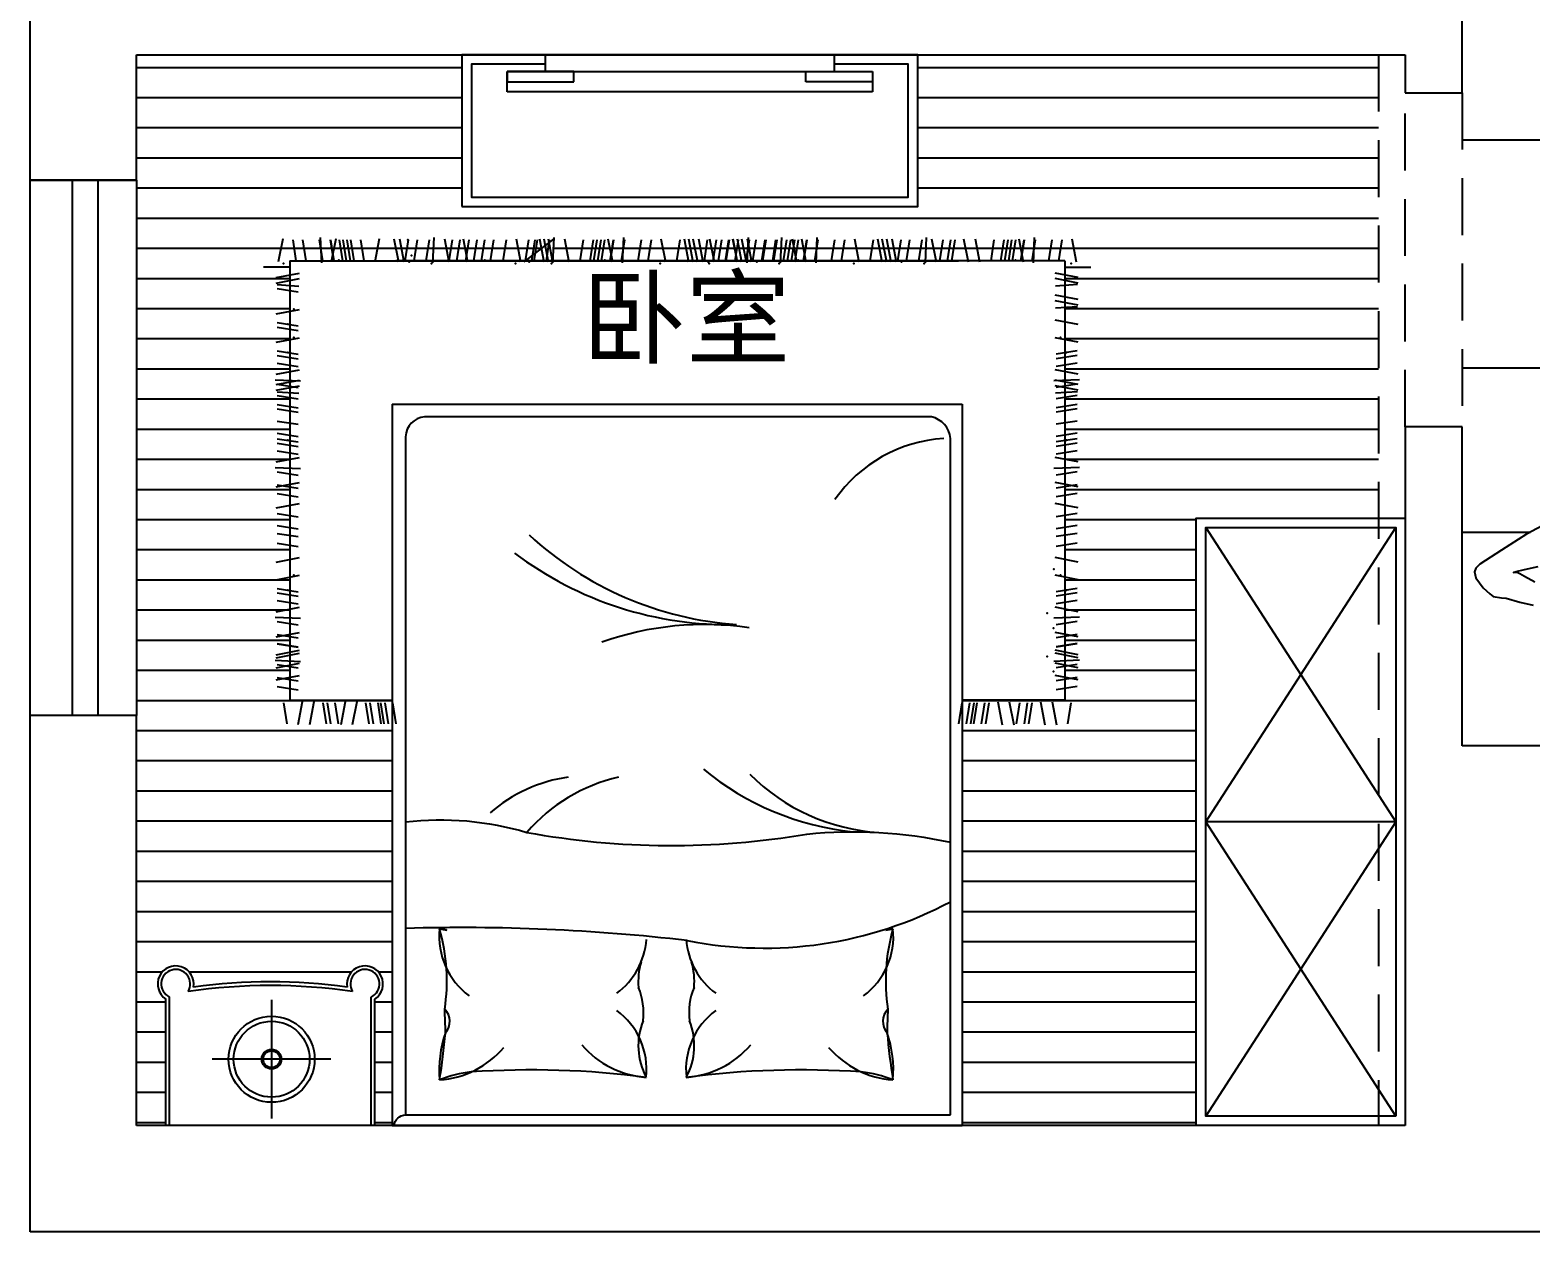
# Model space of a CAD drawing. Header units: millimetres. Extents: x 50914 to 68279, y -719533 to -710378.
# Drawn here: x 51624 to 55576, y -718263 to -715098 of the extents above; entities that cross this region are included whole.
import ezdxf

# ---------------------------------------------------------------- set-up
doc = ezdxf.new("R2010")
doc.units = ezdxf.units.MM
doc.header["$LTSCALE"] = 10
doc.linetypes.add('TRATTEGGIATA2', pattern=[0.375, 0.25, -0.125])
doc.layers.get('0').update_dxf_attribs({"linetype": 'CONTINUOUS'})
for name, color, linetype in [('__4', 38, 'CONTINUOUS'), ('___', 3, 'CONTINUOUS'), ('___0', 250, 'CONTINUOUS'), ('____', 45, 'CONTINUOUS'), ('____0', 250, 'CONTINUOUS'), ('_____', 5, 'CONTINUOUS'), ('________IFF-FURN-DETAIL', 252, 'CONTINUOUS')]:
    doc.layers.add(name, color=color, linetype=linetype)
doc.styles.add('DIM', font='arial.ttf')

# ---------------------------------------------------------------- blocks, each defined once
blk = doc.blocks.new('EWRWR')
at = {"layer": '____'}
for p, q in [((145399.3, -689238.5), (145399.3, -689306.1)), ((146599.8, -689238.5), (145399.3, -689238.5)), ((145399.3, -689306.1), (145399.3, -689272.3)), ((146599.8, -689306.1), (146599.8, -689238.5)), ((146599.8, -689306.1), (146599.8, -689272.3)), ((145399.3, -689306.1), (146599.8, -689306.1)), ((145524.4, -689361.1), (145524.4, -689306.1)), ((146474.7, -689306.1), (146474.7, -689361.1)), ((146474.7, -689361.1), (145524.4, -689361.1))]:
    blk.add_line(p, q, dxfattribs=at)
at = {"layer": '____0', "linetype": 'Continuous'}
for p, q in [((145399.3, -689272.3), (145618.4, -689272.3)), ((145618.4, -689272.3), (145618.4, -689306.1)), ((146380.7, -689272.3), (146380.7, -689306.1)), ((146599.8, -689272.3), (146380.7, -689272.3)), ((145618.4, -689306.1), (145399.3, -689306.1)), ((145524.4, -689306.1), (146474.7, -689306.1)), ((146380.7, -689306.1), (146599.8, -689306.1))]:
    blk.add_line(p, q, dxfattribs=at)

msp = doc.modelspace()

# ---------------------------------------------------------------- hatches: boundary and pattern name
at = {"layer": '___0', "ltscale": 60}
h = msp.add_hatch(dxfattribs=at)
h.set_pattern_fill('ANSI31', color=256, scale=25, angle=135, style=0)
h.set_pattern_definition([(180, (-1176.07, -15426.53), (-7e-15, -79.375), [])])
h.paths.add_polyline_path([(54378.6, -716031), (54348.1, -716035.8), (54348.1, -716294.6), (54365.8, -716298), (54348.1, -716300.8), (54348.1, -716689.1), (54365.8, -716692.5), (54348.1, -716695.3), (54348.1, -716770.5), (54359.6, -716772.7), (54348.1, -716774.5), (54348.1, -716802.5), (54365.8, -716805.9), (54348.1, -716808.7), (54348.1, -716863.2), (54078.1, -716863.2), (54078.1, -717983.2), (54694.4, -717983.2), (54694.4, -716383.2), (55174.4, -716383.2), (55174.4, -715163.2), (53961.4, -715163.2), (53961.4, -715563.2), (52761.4, -715563.2), (52761.4, -715163.2), (51904.4, -715163.2), (51904.4, -715493.2), (51904.4, -716903.2), (51904.4, -717983.2), (51982.1, -717983.2), (51982.1, -717649.9, -1.868202), (52054.8, -717618.7, -0.069063), (52459.3, -717618.7, -1.868202), (52532.1, -717649.9), (52532.1, -717983.2), (52578.1, -717983.2), (52578.1, -716863.2), (52308.1, -716863.2), (52308.1, -716808.7), (52290.4, -716805.9), (52308.1, -716802.5), (52308.1, -716774.5), (52296.6, -716772.7), (52308.1, -716770.5), (52308.1, -716695.3), (52290.4, -716692.5), (52308.1, -716689.1), (52308.1, -716300.8), (52290.4, -716298), (52308.1, -716294.6), (52308.1, -716035.8), (52277.6, -716031), (52308.1, -716025.1), (52308.1, -715705.8), (52391.1, -715705.8), (52389.9, -715678.2), (52394.3, -715705.8), (52418.1, -715705.8), (52421.6, -715687.4), (52424.5, -715705.8), (52770.5, -715705.8), (52772.9, -715690.7), (52775.8, -715705.8), (52928.3, -715705.8), (53002.9, -715647.7), (53000.4, -715705.8), (53150.4, -715705.8), (53153.3, -715687.4), (53156.8, -715705.8), (53180.6, -715705.8), (53185, -715678.2), (53183.8, -715705.8), (53421.8, -715705.8), (53423, -715698.1), (53424.5, -715705.8), (53479.7, -715705.8), (53487.6, -715656), (53497.1, -715705.8), (53508.8, -715705.8), (53513.2, -715678.2), (53514, -715657.5), (53523.2, -715705.8), (53627.7, -715705.8), (53634, -715665.9), (53641.6, -715705.8), (53659.6, -715705.8), (53662.5, -715687.4), (53666, -715705.8), (53689.8, -715705.8), (53694.2, -715678.2), (53693, -715705.8), (54068.5, -715705.8), (54231.7, -715705.8), (54234.6, -715687.4), (54238.1, -715705.8), (54261.9, -715705.8), (54266.3, -715678.2), (54265.1, -715705.8), (54348.1, -715705.8), (54348.1, -716025.1)])

# ---------------------------------------------------------------- linework, layer by layer
at = {"ltscale": 60}
for p, q in [((51624.4, -715493.2), (51624.4, -714308.2)), ((55394.4, -715263.2), (55394.4, -714943.2)), ((51904.4, -715493.2), (51904.4, -715163.2)), ((51904.4, -715163.2), (55244.4, -715163.2)), ((55244.4, -715163.2), (55244.4, -715263.2)), ((55244.4, -715263.2), (55394.4, -715263.2)), ((51904.4, -715493.2), (51624.4, -715493.2)), ((55394.4, -716143.2), (55244.4, -716143.2)), ((55244.4, -716143.2), (55244.4, -717983.2)), ((55394.4, -716983.2), (55394.4, -716143.2)), ((51624.4, -718263.2), (51624.4, -716903.2)), ((51904.4, -716903.2), (51624.4, -716903.2)), ((51904.4, -717983.2), (51904.4, -716903.2)), ((56364.4, -716983.2), (55394.4, -716983.2)), ((55244.4, -717983.2), (51904.4, -717983.2)), ((55674.4, -718263.2), (51624.4, -718263.2))]:
    msp.add_line(p, q, dxfattribs=at)
at = {"color": 252}
msp.add_line((55394.4, -716420.2), (55574.4, -716420.2), dxfattribs=at)
at = {"layer": '__4', "ltscale": 60}
for p, q in [((56364.4, -715388.2), (55394.4, -715388.2)), ((56364.4, -715988.2), (55394.4, -715988.2))]:
    msp.add_line(p, q, dxfattribs=at)
at = {"layer": '___', "ltscale": 60}
for points in [[(51624.4, -715493.2), (51904.4, -715493.2), (51904.4, -716903.2), (51624.4, -716903.2)], [(51736.1, -715493.2), (51803.3, -715493.2), (51803.3, -716903.2), (51736.1, -716903.2)]]:
    msp.add_lwpolyline(points, close=True, dxfattribs=at)
at = {"layer": '___0'}
for p, q in [((52289.7, -715647.7), (52278, -715708.7)), ((52315.8, -715650.6), (52324.5, -715705.8)), ((52342, -715650.6), (52350.7, -715705.8)), ((52385.5, -715650.6), (52394.3, -715705.8)), ((52388.4, -715644.8), (52391.4, -715711.6)), ((52414.6, -715650.6), (52423.3, -715705.8)), ((52414.6, -715650.6), (52423.3, -715705.8)), ((52415.7, -715650.6), (52424.5, -715705.8)), ((52429.1, -715647.7), (52417.5, -715708.7)), ((52437.8, -715650.6), (52446.6, -715705.8)), ((52447.7, -715650.6), (52456.4, -715705.8)), ((52458.2, -715650.6), (52466.9, -715705.8)), ((52468, -715650.6), (52476.8, -715705.8)), ((52494.2, -715650.6), (52502.9, -715705.8)), ((52543.6, -715647.7), (52532, -715708.7)), ((52582.4, -715647.7), (52594, -715708.7)), ((52596.9, -715647.7), (52608.5, -715708.7)), ((52620.1, -715650.6), (52611.4, -715705.8)), ((52643.4, -715650.6), (52634.7, -715705.8)), ((52675.4, -715650.6), (52666.6, -715705.8)), ((52687, -715644.8), (52684.1, -715711.6)), ((52715.2, -715647.7), (52726.9, -715708.7)), ((52735.7, -715650.6), (52727, -715705.8)), ((52756, -715650.6), (52747.3, -715705.8)), ((52764.7, -715647.7), (52776.3, -715708.7)), ((52779.3, -715650.6), (52770.5, -715705.8)), ((52779.3, -715650.6), (52770.5, -715705.8)), ((52800.6, -715650.6), (52791.9, -715705.8)), ((52821, -715650.6), (52812.3, -715705.8)), ((52844.2, -715650.6), (52835.5, -715705.8)), ((52844.2, -715650.6), (52835.5, -715705.8)), ((52878, -715650.6), (52869.3, -715705.8)), ((52904.2, -715647.7), (52915.8, -715708.7)), ((53003, -715647.7), (52924.6, -715708.7)), ((52936.2, -715650.6), (52927.5, -715705.8)), ((52953.6, -715650.6), (52944.9, -715705.8)), ((52959.5, -715650.6), (52950.7, -715705.8)), ((52965.2, -715647.7), (52976.8, -715708.7)), ((52976.8, -715647.7), (52988.5, -715708.7)), ((52991.4, -715650.6), (52982.7, -715705.8)), ((52988.5, -715647.7), (53000.1, -715708.7)), ((53003, -715644.8), (53000.1, -715711.6)), ((53031.3, -715647.7), (53042.9, -715708.7)), ((53080.7, -715650.6), (53072, -715705.8)), ((53106.9, -715650.6), (53098.1, -715705.8)), ((53116.7, -715650.6), (53108, -715705.8)), ((53127.2, -715650.6), (53118.5, -715705.8)), ((53137.1, -715650.6), (53128.3, -715705.8)), ((53145.8, -715647.7), (53157.4, -715708.7)), ((53159.2, -715650.6), (53150.4, -715705.8)), ((53160.3, -715650.6), (53151.6, -715705.8)), ((53160.3, -715650.6), (53151.6, -715705.8)), ((53189.4, -715650.6), (53180.6, -715705.8)), ((53186.4, -715644.8), (53183.5, -715711.6)), ((53232.9, -715650.6), (53224.2, -715705.8)), ((53259.1, -715650.6), (53250.4, -715705.8)), ((53285.2, -715647.7), (53296.9, -715708.7)), ((53334.6, -715650.6), (53325.9, -715705.8)), ((53346.3, -715647.7), (53357.9, -715708.7)), ((53357.9, -715647.7), (53369.5, -715708.7)), ((53369.5, -715647.7), (53381.1, -715708.7)), ((53384, -715647.7), (53395.6, -715708.7)), ((53407.3, -715650.6), (53398.6, -715705.8)), ((53413.4, -715647.7), (53425, -715708.7)), ((53430.5, -715650.6), (53421.8, -715705.8)), ((53444.9, -715650.6), (53436.2, -715705.8)), ((53462.8, -715650.6), (53454.1, -715705.8)), ((53465.2, -715650.6), (53456.5, -715705.8)), ((53473.9, -715647.7), (53485.5, -715708.7)), ((53474.4, -715647.7), (53486, -715708.7)), ((53488.5, -715650.6), (53479.7, -715705.8)), ((53488.5, -715650.6), (53479.7, -715705.8)), ((53486, -715647.7), (53497.6, -715708.7)), ((53497.6, -715647.7), (53509.3, -715708.7)), ((53517.5, -715650.6), (53508.8, -715705.8)), ((53514.6, -715644.8), (53511.7, -715711.6)), ((53512.2, -715647.7), (53523.8, -715708.7)), ((53535.4, -715650.6), (53526.7, -715705.8)), ((53558.7, -715650.6), (53549.9, -715705.8)), ((53561.1, -715650.6), (53552.4, -715705.8)), ((53587.2, -715650.6), (53578.5, -715705.8)), ((53589.9, -715650.6), (53581.2, -715705.8)), ((53590.6, -715650.6), (53581.9, -715705.8)), ((53602.2, -715644.8), (53599.3, -715711.6)), ((53616.1, -715650.6), (53607.3, -715705.8)), ((53625.9, -715650.6), (53617.2, -715705.8)), ((53636.4, -715650.6), (53627.7, -715705.8)), ((53630.5, -715647.7), (53642.1, -715708.7)), ((53646.3, -715650.6), (53637.5, -715705.8)), ((53655, -715647.7), (53666.6, -715708.7)), ((53668.4, -715650.6), (53659.6, -715705.8)), ((53669.5, -715650.6), (53660.8, -715705.8)), ((53669.5, -715650.6), (53660.8, -715705.8)), ((53698.6, -715650.6), (53689.8, -715705.8)), ((53695.6, -715644.8), (53692.7, -715711.6)), ((53742.1, -715650.6), (53733.4, -715705.8)), ((53768.3, -715650.6), (53759.6, -715705.8)), ((53794.4, -715647.7), (53806.1, -715708.7)), ((53843.8, -715650.6), (53835.1, -715705.8)), ((53855.5, -715647.7), (53867.1, -715708.7)), ((53867.1, -715647.7), (53878.7, -715708.7)), ((53878.7, -715647.7), (53890.3, -715708.7)), ((53893.2, -715647.7), (53904.8, -715708.7)), ((53916.5, -715650.6), (53907.7, -715705.8)), ((53939.7, -715650.6), (53931, -715705.8)), ((53971.7, -715650.6), (53963, -715705.8)), ((53983.3, -715644.8), (53980.4, -715711.6)), ((53997.8, -715647.7), (54009.4, -715708.7)), ((54026.9, -715650.6), (54018.2, -715705.8)), ((54047.2, -715650.6), (54038.5, -715705.8)), ((54058.8, -715650.6), (54050.1, -715705.8)), ((54082.1, -715647.7), (54093.7, -715708.7)), ((54112.6, -715647.7), (54124.2, -715708.7)), ((54162, -715650.6), (54153.3, -715705.8)), ((54188.1, -715650.6), (54179.4, -715705.8)), ((54198, -715650.6), (54189.3, -715705.8)), ((54208.5, -715650.6), (54199.8, -715705.8)), ((54218.3, -715650.6), (54209.6, -715705.8)), ((54227.1, -715647.7), (54238.7, -715708.7)), ((54240.4, -715650.6), (54231.7, -715705.8)), ((54241.6, -715650.6), (54232.9, -715705.8)), ((54241.6, -715650.6), (54232.9, -715705.8)), ((54270.6, -715650.6), (54261.9, -715705.8)), ((54267.7, -715644.8), (54264.8, -715711.6)), ((54314.2, -715650.6), (54305.5, -715705.8)), ((54340.4, -715650.6), (54331.7, -715705.8)), ((54366.5, -715647.7), (54378.2, -715708.7)), ((52308.1, -715722.3), (52239.1, -715722.3)), ((52272.4, -715750), (52333.4, -715738.3)), ((52272.4, -715764.5), (52333.4, -715752.9)), ((54383.8, -715750), (54322.8, -715738.3)), ((54383.8, -715764.5), (54322.8, -715752.9)), ((54348.1, -715722.3), (54417.1, -715722.3)), ((52274.8, -715768.6), (52332.1, -715772.3)), ((52275.3, -715779), (52330.5, -715787.7)), ((54383.8, -715808.1), (54322.8, -715796.4)), ((54381.4, -715768.6), (54324.1, -715772.3)), ((52272.4, -715845.6), (52333.4, -715833.9)), ((54383.8, -715822.6), (54322.8, -715811)), ((54381.4, -715826.7), (54324.1, -715830.4)), ((52275.3, -715868.8), (52330.5, -715877.5)), ((54383.8, -715873.7), (54322.8, -715862.1)), ((52272.4, -715920.2), (52333.4, -715908.6)), ((52275.3, -715880.4), (52330.5, -715889.2)), ((54383.8, -715920.2), (54322.8, -715908.6)), ((52275.3, -715943.4), (52330.5, -715952.1)), ((54380.9, -715943.4), (54325.7, -715952.1)), ((52272.4, -716004.4), (52333.4, -715992.8)), ((52275.3, -715955), (52330.5, -715963.8)), ((52275.3, -715975.4), (52330.5, -715984.1)), ((54383.8, -716004.4), (54322.8, -715992.8)), ((54380.9, -715955), (54325.7, -715963.8)), ((54380.9, -715975.4), (54325.7, -715984.1)), ((52269.5, -716019), (52336.3, -716021.9)), ((52272.4, -716031.9), (52333.4, -716020.3)), ((52275.3, -716030.6), (52330.5, -716039.3)), ((54386.7, -716019), (54319.9, -716021.9)), ((54383.8, -716031.9), (54322.8, -716020.3)), ((54380.9, -716030.6), (54325.7, -716039.3)), ((52272.4, -716046.5), (52333.4, -716034.8)), ((52274.8, -716050.6), (52332.1, -716054.3)), ((52275.3, -716061), (52330.5, -716069.7)), ((54383.8, -716046.5), (54322.8, -716034.8)), ((54381.4, -716050.6), (54324.1, -716054.3)), ((54380.9, -716061), (54325.7, -716069.7)), ((52275.3, -716084.2), (52330.5, -716093)), ((52275.3, -716095.9), (52330.5, -716104.6)), ((54380.9, -716084.2), (54325.7, -716093)), ((54380.9, -716095.9), (54325.7, -716104.6)), ((52275.3, -716127.8), (52330.5, -716136.5)), ((54380.9, -716127.8), (54325.7, -716136.5)), ((52275.3, -716159.8), (52330.5, -716168.5)), ((52275.3, -716174.3), (52330.5, -716183)), ((52275.3, -716185.9), (52330.5, -716194.6)), ((54380.9, -716159.8), (54325.7, -716168.5)), ((54380.9, -716174.3), (54325.7, -716183)), ((54380.9, -716185.9), (54325.7, -716194.6)), ((52272.4, -716235.3), (52333.4, -716223.7)), ((52275.3, -716206.2), (52330.5, -716215)), ((54383.8, -716235.3), (54322.8, -716223.7)), ((54380.9, -716206.2), (54325.7, -716215)), ((52269.5, -716249.8), (52336.3, -716252.7)), ((52275.3, -716261.4), (52330.5, -716270.2)), ((54386.7, -716249.8), (54319.9, -716252.7)), ((54380.9, -716261.4), (54325.7, -716270.2)), ((52272.4, -716301.4), (52333.4, -716289.8)), ((52275.3, -716295.6), (52330.5, -716304.3)), ((54383.8, -716301.4), (54322.8, -716289.8)), ((54380.9, -716295.6), (54325.7, -716304.3)), ((52272.4, -716356.6), (52333.4, -716345)), ((52275.3, -716318.8), (52330.5, -716327.5)), ((54383.8, -716356.6), (54322.8, -716345)), ((54380.9, -716318.8), (54325.7, -716327.5)), ((52275.3, -716371.3), (52330.5, -716380)), ((54380.9, -716371.3), (54325.7, -716380)), ((52275.3, -716403.2), (52330.5, -716411.9)), ((52275.3, -716423.6), (52330.5, -716432.3)), ((54380.9, -716403.2), (54325.7, -716411.9)), ((54380.9, -716423.6), (54325.7, -716432.3)), ((52275.3, -716449.7), (52330.5, -716458.4)), ((54380.9, -716449.7), (54325.7, -716458.4)), ((52272.4, -716499.1), (52333.4, -716487.5)), ((54383.8, -716499.1), (54322.8, -716487.5)), ((52272.4, -716545.6), (52333.4, -716534)), ((54383.8, -716545.6), (54322.8, -716534)), ((52275.3, -716568.8), (52330.5, -716577.6)), ((52275.3, -716580.5), (52330.5, -716589.2)), ((54380.9, -716568.8), (54325.7, -716577.6)), ((54380.9, -716580.5), (54325.7, -716589.2)), ((52272.4, -716629.9), (52333.4, -716618.2)), ((52275.3, -716600.8), (52330.5, -716609.5)), ((54383.8, -716629.9), (54322.8, -716618.2)), ((54380.9, -716600.8), (54325.7, -716609.5)), ((52269.5, -716644.4), (52336.3, -716647.3)), ((52275.3, -716656), (52330.5, -716664.7)), ((54386.7, -716644.4), (54319.9, -716647.3)), ((54380.9, -716656), (54325.7, -716664.7)), ((52272.4, -716695.9), (52333.4, -716684.3)), ((52275.3, -716690.1), (52330.5, -716698.9)), ((54383.8, -716695.9), (54322.8, -716684.3)), ((54380.9, -716690.1), (54325.7, -716698.9)), ((52272.4, -716743.2), (52333.4, -716731.6)), ((52272.4, -716751.2), (52333.4, -716739.5)), ((52275.3, -716713.4), (52330.5, -716722.1)), ((52275.3, -716714.1), (52330.5, -716722.9)), ((54383.8, -716743.2), (54322.8, -716731.6)), ((54383.8, -716751.2), (54322.8, -716739.5)), ((54380.9, -716713.4), (54325.7, -716722.1)), ((54380.9, -716714.1), (54325.7, -716722.9)), ((52269.5, -716757.7), (52336.3, -716760.6)), ((52272.4, -716777.3), (52333.4, -716765.7)), ((52275.3, -716769.3), (52330.5, -716778.1)), ((54386.7, -716757.7), (54319.9, -716760.6)), ((54383.8, -716777.3), (54322.8, -716765.7)), ((54380.9, -716769.3), (54325.7, -716778.1)), ((52272.4, -716809.3), (52333.4, -716797.7)), ((52275.3, -716803.5), (52330.5, -716812.2)), ((54383.8, -716809.3), (54322.8, -716797.7)), ((54380.9, -716803.5), (54325.7, -716812.2)), ((52275.3, -716826.7), (52330.5, -716835.4)), ((54380.9, -716826.7), (54325.7, -716835.4)), ((52291.7, -716869.7), (52300.4, -716924.8)), ((52341.1, -716866.8), (52329.5, -716927.7)), ((52371.6, -716866.8), (52360, -716927.7)), ((52394.9, -716869.7), (52403.6, -716924.8)), ((52406.5, -716869.7), (52415.2, -716924.8)), ((52426.9, -716869.7), (52435.6, -716924.8)), ((52453.9, -716866.8), (52442.3, -716927.7)), ((52484.4, -716866.8), (52472.8, -716927.7)), ((52507.7, -716869.7), (52516.4, -716924.8)), ((52519.3, -716869.7), (52528, -716924.8)), ((52539.6, -716869.7), (52548.3, -716924.8)), ((52547.1, -716869.7), (52555.8, -716924.8)), ((52558.7, -716869.7), (52567.4, -716924.8)), ((52579, -716869.7), (52587.8, -716924.8)), ((54077.2, -716869.7), (54068.4, -716924.8)), ((54097.5, -716869.7), (54088.8, -716924.8)), ((54109.1, -716869.7), (54100.4, -716924.8)), ((54116.6, -716869.7), (54107.8, -716924.8)), ((54136.9, -716869.7), (54128.2, -716924.8)), ((54148.5, -716869.7), (54139.8, -716924.8)), ((54171.8, -716866.8), (54183.4, -716927.7)), ((54202.3, -716866.8), (54213.9, -716927.7)), ((54229.3, -716869.7), (54220.6, -716924.8)), ((54249.7, -716869.7), (54241, -716924.8)), ((54261.3, -716869.7), (54252.6, -716924.8)), ((54284.5, -716866.8), (54296.2, -716927.7)), ((54315.1, -716866.8), (54326.7, -716927.7)), ((54364.5, -716869.7), (54355.7, -716924.8)), ((51991.4, -717983.2), (51991.4, -717644.5)), ((52260.3, -717652.1), (52260.3, -717964.5)), ((52522.7, -717983.2), (52522.7, -717644.5)), ((52416.5, -717808.3), (52104.1, -717808.3))]:
    msp.add_line(p, q, dxfattribs=at)
for points in [[(54047.2, -717954.9), (54047.2, -716173.7, 0.325595), (53997.2, -716116.7), (52663.1, -716116.7, 0.382387), (52613.1, -716169), (52613.1, -717954.9)], [(52613.1, -717183.1, -0.100832), (52932.4, -717211, 0.087883), (53669.3, -717215.4, -0.079495), (54047.2, -717237.1)], [(52583.1, -717983.2, -0.39642), (52613.1, -717954.9), (53388.1, -717954.9), (54047.2, -717954.9)]]:
    msp.add_lwpolyline(points, format="xyb", dxfattribs=at)
for points in [[(55635, -716387.6), (55564.1, -716425.8), (55497.6, -716467.7), (55440.9, -716504.9), (55430.8, -716515.1), (55427.3, -716524.9), (55430.8, -716540.9), (55449.6, -716566.6), (55467.1, -716583.2), (55476, -716590), (55497.6, -716593.3), (55510.1, -716594.6), (55546.6, -716604.4), (55580.9, -716612.8)], [(55585.3, -716551.7), (55558.9, -716536.8), (55546.6, -716529.9), (55539, -716526.8), (55529.4, -716526.6), (55536.3, -716523.7), (55558.1, -716518.5), (55594.1, -716510.5)]]:
    msp.add_lwpolyline(points, dxfattribs=at)
for radius in [113.4, 99.9, 25.8, 22.1]:
    msp.add_circle((52260.3, -717808.3), radius, dxfattribs=at)
for centre, radius, start, end in [((54053.4, -716551.7), 378.7, 93.5707, 145.0684), ((53546.3, -715770.1), 895.6, 227.2163, 266.0147), ((53462.7, -715729.1), 934.8, 232.9676, 271.3103), ((53400, -717472.2), 808.5, 81.62, 109.5314), ((53864.2, -716481.9), 731, 230.3204, 264.2099), ((53891.4, -716686.4), 525.8, 224.9499, 266.478), ((53095.7, -717456.3), 394.5, 97.9519, 131.2714), ((53275.1, -717506.2), 452.3, 103.0328, 139.2667), ((53557.7, -716474.5), 1041.2, 258.752, 298.0383), ((52760.8, -722639), 5177.4, 83.4137, 91.6347), ((52895.9, -717485.2), 194.3, 174.11, 233.4289), ((52226.2, -717601.7), 495.6, 351.2929, 15.9757), ((52966, -715698), 1786.8, 261.5237, 262.1415), ((52685.5, -717709.6), 245, 81.6583, 85.9871), ((53053.3, -717478.6), 194.3, 306.5711, 355.6819), ((53545.4, -717478.6), 194.3, 184.3181, 233.4289), ((53702.8, -717485.2), 194.3, 306.5711, 5.89), ((54372.5, -717601.7), 495.6, 164.0243, 188.7071), ((53632.7, -715698), 1786.8, 277.8585, 278.4763), ((53913.2, -717709.6), 245, 94.0129, 98.3417), ((52008, -717610.1), 38.2, 328.2166, 244.216), ((52506.1, -717610.1), 38.2, 295.784, 211.7834), ((53408.9, -717604.1), 183.4, 163.77, 184.7767), ((53189.8, -717604.1), 183.4, 355.2233, 16.23), ((52257.1, -719075.6), 1461.5, 81.4814, 98.5186), ((53071.4, -717685), 168.1, 352.4632, 22.983), ((53527.3, -717685), 168.1, 157.017, 187.5368), ((50356.7, -717784.2), 2361.8, 1.1124, 2.6095), ((52684.8, -717708.5), 44.6, 317.8287, 45.5264), ((53053.3, -717836), 194.3, 354.11, 53.4289), ((53545.4, -717836), 194.3, 126.5711, 185.89), ((53913.9, -717708.5), 44.6, 134.4736, 222.1713), ((56242, -717784.2), 2361.8, 177.3905, 178.8876), ((53402.3, -717772.4), 176.7, 158.3017, 208.2264), ((53196.4, -717772.4), 176.7, 331.7736, 21.6983), ((53010, -717837.4), 308.5, 161.3058, 184.6952), ((51087.2, -717601.3), 1636.4, 350.8108, 355.1902), ((53263.7, -717611.6), 245, 220.4189, 265.9871), ((53335, -717611.6), 245, 274.0129, 319.5811), ((53588.6, -717837.4), 308.5, 355.3048, 18.6942), ((55511.4, -717601.3), 1636.4, 184.8098, 189.1892), ((52685.5, -717618.2), 245, 274.0129, 319.5811), ((53913.2, -717618.2), 245, 220.4189, 265.9871), ((52815.3, -718135), 294.8, 95.733, 112.4821), ((52943.1, -720204.5), 2368, 82.6385, 93.8073), ((53655.5, -720204.5), 2368, 86.1927, 97.3615), ((53783.3, -718135), 294.8, 67.5179, 84.267)]:
    msp.add_arc(centre, radius, start, end, dxfattribs=at)
for p in [(52619, -715651.1), (52291.3, -715713.1), (52437.3, -715703.9), (52622.2, -715708.5), (52628.9, -715691.7), (52681.5, -715713.3), (52821.6, -715703.9), (52902.6, -715713.1), (52938.3, -715708.5), (52997.5, -715713.3), (53137.6, -715703.9), (53283.6, -715713.1), (53409.3, -715708.5), (53411.8, -715713.1), (53537.5, -715708.5), (53596.7, -715713.3), (53646.8, -715703.9), (53792.8, -715713.1), (53918.5, -715708.5), (53977.8, -715713.3), (54218.9, -715703.9), (54364.9, -715713.1), (52319.2, -715833.6), (52303.4, -715873.1), (52319.2, -715908.2), (54337, -715908.2), (52303.4, -715947.7), (54352.8, -715947.7), (52303.4, -716178.5), (54352.8, -716178.5), (52319.2, -716533.6), (54319.9, -716518.2), (54337, -716533.6), (52303.4, -716573.1), (54352.8, -716573.1), (54302.4, -716634.1), (54318.2, -716673.6), (54302.4, -716747.5), (54318.2, -716786.9)]:
    msp.add_point(p, dxfattribs=at)
at = {"layer": '____', "ltscale": 60}
for p, q in [((52308.1, -715705.8), (54068.5, -715705.8)), ((54348.1, -715705.8), (52587.7, -715705.8)), ((52578.1, -716083.2), (52578.1, -717983.2)), ((52578.1, -716083.2), (54078.1, -716083.2)), ((54078.1, -716083.2), (54078.1, -717983.2)), ((51982.1, -717983.2), (51982.1, -717649.9)), ((52532.1, -717983.2), (52532.1, -717649.9)), ((52532.1, -717983.2), (51982.1, -717983.2)), ((52578.1, -717983.2), (54078.1, -717983.2))]:
    msp.add_line(p, q, dxfattribs=at)
for points in [[(52761.4, -715563.2), (53961.4, -715563.2), (53961.4, -715163.2), (52761.4, -715163.2)], [(55244.4, -717983.2), (54694.4, -717983.2), (54694.4, -716383.2), (55244.4, -716383.2)]]:
    msp.add_lwpolyline(points, close=True, dxfattribs=at)
for points in [[(52308.1, -715705.8), (52308.1, -716863.2), (52578.1, -716863.2)], [(54348.1, -715705.8), (54348.1, -716863.2), (54078.1, -716863.2)]]:
    msp.add_lwpolyline(points, dxfattribs=at)
for centre, radius, start, end in [((52008, -717610.1), 47.6, 349.5453, 236.9093), ((52506.1, -717610.1), 47.6, 303.0907, 190.4547), ((52257.1, -719075.6), 1470.9, 82.0985, 97.9015)]:
    msp.add_arc(centre, radius, start, end, dxfattribs=at)
at = {"layer": '____0'}
for p, q in [((54719.4, -716408.2), (55219.4, -717183.2)), ((54719.4, -717183.2), (55219.4, -716408.2)), ((55219.4, -717183.2), (54719.4, -717183.2)), ((55219.4, -717183.2), (54719.4, -717958.2)), ((55219.4, -717958.2), (54719.4, -717183.2))]:
    msp.add_line(p, q, dxfattribs=at)
msp.add_lwpolyline([(52980.6, -715188.2), (52786.4, -715188.2), (52786.4, -715538.2), (53936.4, -715538.2), (53936.4, -715188.2), (53742.2, -715188.2)], dxfattribs=at)
msp.add_lwpolyline([(55219.4, -717958.2), (54719.4, -717958.2), (54719.4, -716408.2), (55219.4, -716408.2)], close=True, dxfattribs=at)
at = {"layer": '_____', "linetype": 'TRATTEGGIATA2', "ltscale": 60}
for p, q in [((55174.4, -715163.2), (55174.4, -717983.2)), ((55394.4, -715263.2), (55394.4, -716143.2))]:
    msp.add_line(p, q, dxfattribs=at)
msp.add_lwpolyline([(55244.4, -715263.2), (55394.4, -715263.2), (55394.4, -716143.2), (55244.4, -716143.2)], close=True, dxfattribs=at)

# ---------------------------------------------------------------- block references
at = {"layer": '_____', "xscale": -0.8013300212478496, "yscale": 0.8013300213497132, "zscale": 0.8013300213600002, "rotation": 180}
msp.add_blockref('EWRWR', (-63632.4, -1267568.9), dxfattribs=at)

# ---------------------------------------------------------------- texts
at = {"layer": '________IFF-FURN-DETAIL', "insert": (53076.6, -715755.2), "char_height": 274.56, "attachment_point": 1, "style": 'DIM'}
msp.add_mtext('{\\fNSimSun|b0|i0|c134|p49;\\H0.7333x;卧室}', dxfattribs=at)

doc.saveas('drawing.dxf')
